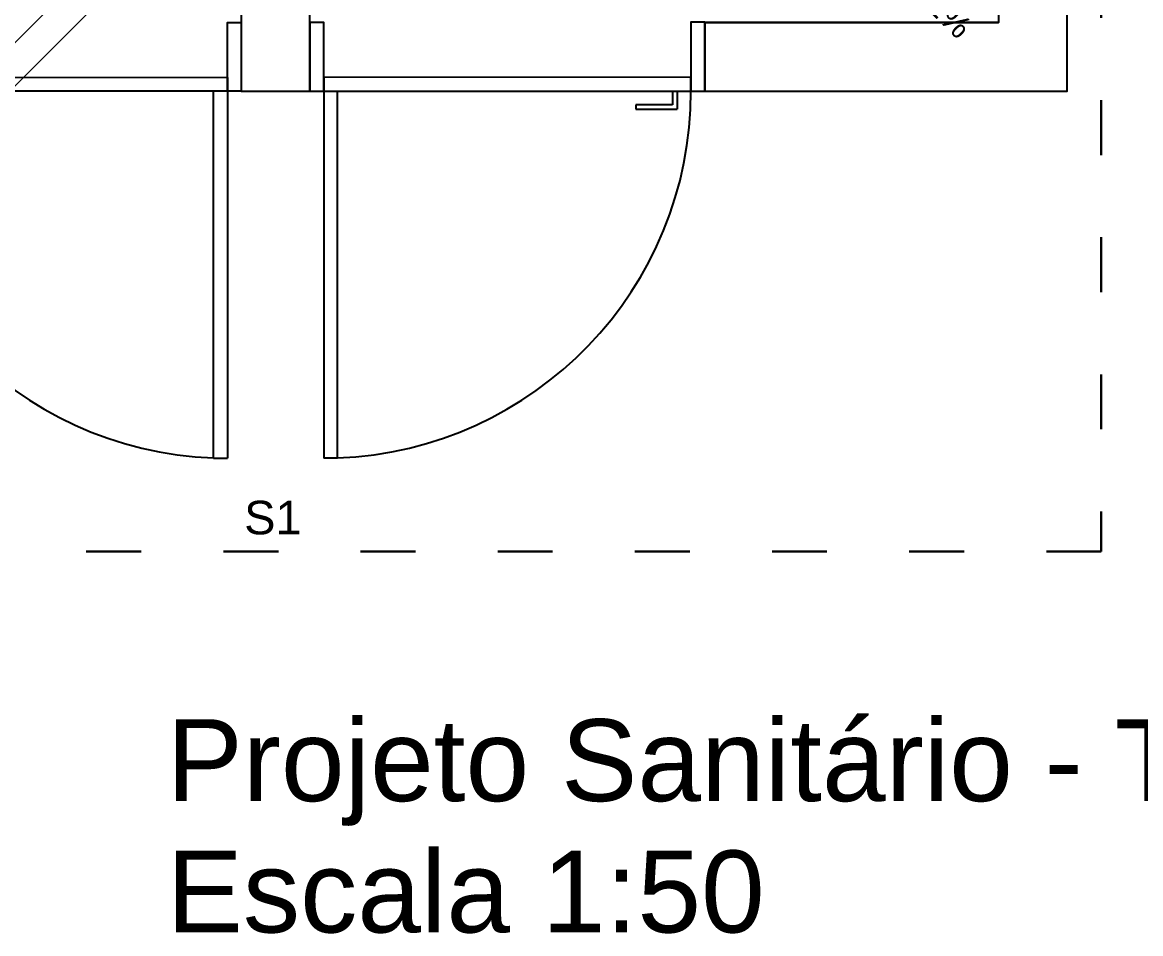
# Model space of a CAD drawing. Header units: millimetres. Extents: x -823 to -490, y -63 to 119.
# Drawn here: x -597.52 to -592.628, y 51.193 to 55.181 of the extents above; entities that cross this region are included whole.
import ezdxf

# ---------------------------------------------------------------- set-up
doc = ezdxf.new("R2010")
doc.units = ezdxf.units.MM
doc.header["$LTSCALE"] = 0.2
doc.header["$MEASUREMENT"] = 0
doc.linetypes.add('ACAD_ISO03W100', pattern=[3, 1.2, -1.8])
for name, color, linetype, lineweight in [('DI-Detalhes', 1, 'Continuous', 30), ('DI-Textos do quadro', 7, 'Continuous', 20), ('Textos', 7, 'Continuous', 5), ('TQ-Condutos', 5, 'Continuous', 5), ('TQ-Textos conduto', 7, 'Continuous', 5)]:
    doc.layers.add(name, color=color, linetype=linetype, lineweight=lineweight)
doc.styles.add('Arial', font='arial.ttf')

msp = doc.modelspace()

# ---------------------------------------------------------------- linework, layer by layer
for p, q in [((-593.2498, 55.8487), (-593.2498, 55.1804)), ((-594.5351, 55.1804), (-593.2498, 55.1804)), ((-594.5351, 55.1804), (-594.5351, 54.8794)), ((-593.9572, 55.1804), (-593.2498, 55.1804)), ((-594.6755, 54.8804), (-594.6755, 54.8202)), ((-594.6555, 54.8804), (-594.6555, 54.8202)), ((-594.6755, 54.8202), (-594.8361, 54.8202)), ((-594.8361, 54.8202), (-594.8361, 54.8002)), ((-594.8361, 54.8002), (-594.6555, 54.8002)), ((-594.6555, 54.8202), (-594.6555, 54.8002)), ((-596.6832, 53.2731), (-596.623, 53.2731)), ((-596.1414, 53.2731), (-596.2016, 53.2731))]:
    msp.add_line(p, q)
at = {"linetype": 'Continuous'}
for p, q in [((-596.6832, 53.2731), (-596.6832, 54.8794)), ((-596.623, 54.8794), (-596.623, 53.2731)), ((-596.2016, 54.8794), (-596.2016, 53.2731)), ((-596.1414, 53.2731), (-596.1414, 54.8794))]:
    msp.add_line(p, q, dxfattribs=at)
msp.add_lwpolyline([(-599.5749, 58.7955), (-596.5628, 58.7955), (-596.5628, 54.8794), (-596.2618, 54.8794), (-596.2618, 58.7955), (-593.2498, 58.7955), (-593.2498, 56.9483), (-593.2498, 56.9483), (-593.2498, 56.8681), (-593.2498, 55.1804), (-593.9572, 55.1804), (-594.5351, 55.1804), (-594.5351, 54.8794), (-592.9488, 54.8794), (-592.9488, 56.8681), (-592.9488, 56.8681), (-592.9488, 56.9483), (-592.9488, 64.1825)])
for points in [[(-594.5351, 54.8794), (-594.5351, 55.1814), (-594.5953, 55.1814), (-594.5953, 54.8794), (-594.5351, 54.8794)], [(-596.623, 54.8794), (-596.623, 55.1804), (-596.5628, 55.1804), (-596.5628, 54.8794), (-596.623, 54.8794)], [(-596.2016, 54.8794), (-596.2016, 55.1804), (-596.2618, 55.1804), (-596.2618, 54.8794), (-596.2016, 54.8794)], [(-598.2294, 54.8794), (-598.2294, 54.9406), (-596.623, 54.9396), (-596.623, 54.8794), (-598.2294, 54.8794)], [(-594.5953, 54.8794), (-594.5953, 54.9406), (-596.2016, 54.9396), (-596.2016, 54.8794), (-594.5953, 54.8794)]]:
    msp.add_lwpolyline(points, close=True)
for centre, start, end in [((-596.624, 54.8794), 179.973, 267.883), ((-596.2006, 54.8794), 272.117, 0.0272)]:
    msp.add_arc(centre, 1.6055, start, end, dxfattribs=at)
at = {"layer": 'DI-Detalhes', "color": 6, "linetype": 'ACAD_ISO03W100'}
msp.add_lwpolyline([(-600.048, 59.0399), (-592.8002, 59.0399), (-592.8002, 52.8645), (-600.048, 52.8645), (-600.048, 59.0399)], dxfattribs=at)
at = {"layer": 'TQ-Condutos'}
for p, q in [((-597.2343, 55.4099), (-598.1344, 54.5106)), ((-597.1399, 55.3154), (-598.0405, 54.4155))]:
    msp.add_line(p, q, dxfattribs=at)

# ---------------------------------------------------------------- texts
at = {"layer": 'DI-Textos do quadro', "char_height": 0.358555, "attachment_point": 7, "line_spacing_factor": 0.798, "style": 'Arial'}
for s, insert, width in [('Projeto Sanitário - Térreo - Trecho 1', (-596.8896, 51.6645), 9.46586), ('Escala 1:50', (-596.8896, 51.1928), 19.792252)]:
    msp.add_mtext(s, dxfattribs=dict(at, insert=insert, width=width))
at = {"layer": 'Textos', "insert": (-596.4241, 52.938), "char_height": 0.14698, "width": 0.50232, "attachment_point": 8, "line_spacing_factor": 0.6, "style": 'Arial'}
msp.add_mtext('S1', dxfattribs=at)
at = {"layer": 'TQ-Textos conduto', "insert": (-593.5397, 55.2128), "char_height": 0.10021, "width": 0.630293, "attachment_point": 8, "rotation": 314.9999, "line_spacing_factor": 0.6, "style": 'Arial'}
msp.add_mtext('i=2%', dxfattribs=at)

doc.saveas('drawing.dxf')
